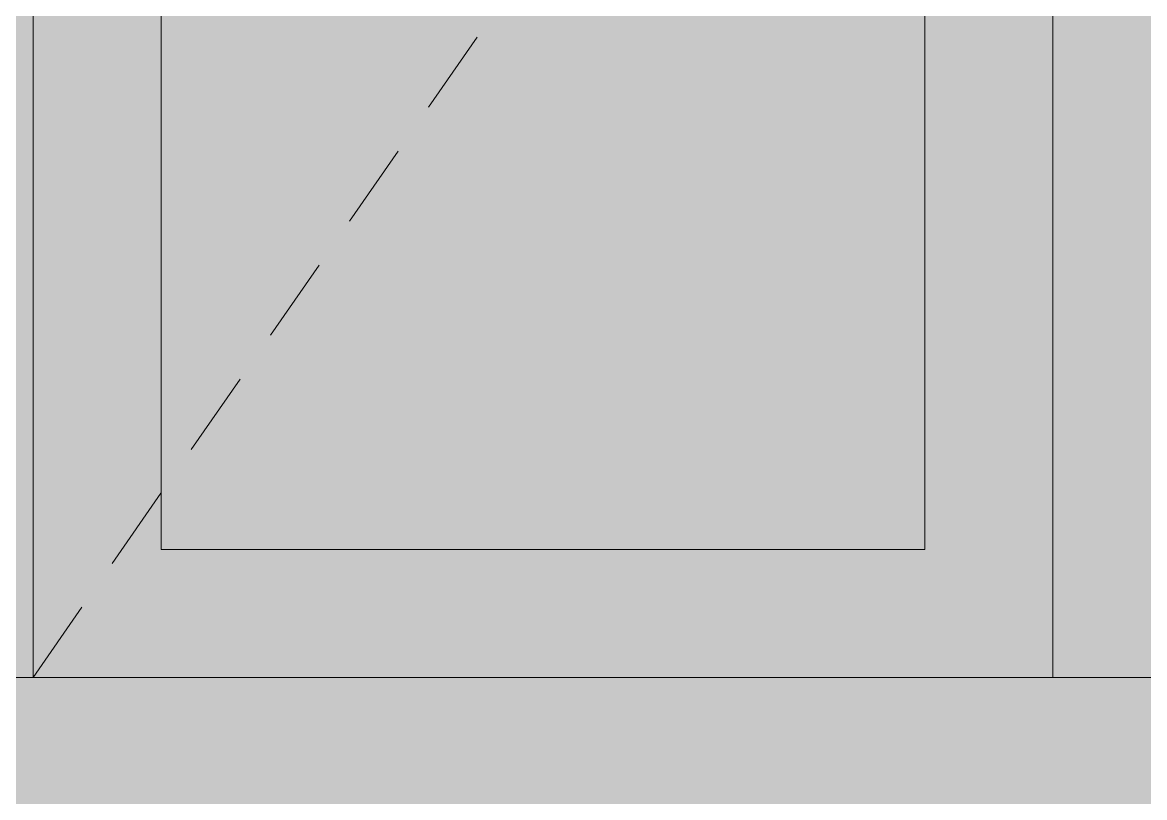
# Model space of a CAD drawing. Header units: millimetres. Extents: x 1499747 to 4341325, y -28481 to 441852.
# Drawn here: x 4138510 to 4139561, y 363716 to 364442 of the extents above; entities that cross this region are included whole.
import ezdxf

# ---------------------------------------------------------------- set-up
doc = ezdxf.new("R2010")
doc.units = ezdxf.units.MM
doc.header["$MEASUREMENT"] = 0
doc.layers.add('Чертеж и Рисунок', color=7, linetype='Continuous')

msp = doc.modelspace()

# ---------------------------------------------------------------- hatches: boundary and pattern name
at = {"layer": 'Чертеж и Рисунок', "linetype": 'Continuous', "lineweight": 0, "true_color": 0x2e2e2e}
for points in [[(4138500.3, 363828.4), (4138520.3, 363828.4), (4138520.3, 366583.4), (4138500.3, 366603.4)], [(4138520.3, 363828.4), (4138640.3, 363948.4), (4138640.3, 366463.4), (4138520.3, 366583.4)], [(4138520.3, 363828.4), (4139475.3, 363828.4), (4139355.3, 363948.4), (4138640.3, 363948.4)], [(4139475.3, 363828.4), (4140430.3, 363828.4), (4140310.3, 363948.4), (4139595.3, 363948.4)]]:
    msp.add_hatch(color=250, dxfattribs=at).paths.add_polyline_path(points)
h = msp.add_hatch(color=250, dxfattribs=at)
h.paths.add_polyline_path([(4139355.3, 366463.4), (4139355.3, 363948.4), (4139475.3, 363828.4), (4139475.3, 366583.4)])
h.paths.add_polyline_path([(4139398.3, 364978.4), (4139398.7, 364983.1), (4139399.9, 364987.7), (4139401.9, 364991.9), (4139404.6, 364995.8), (4139407.9, 364999.1), (4139411.8, 365001.8), (4139416, 365003.8), (4139420.6, 365005), (4139425.3, 365005.4), (4139430, 365005), (4139434.5, 365003.8), (4139438.8, 365001.8), (4139442.6, 364999.1), (4139446, 364995.8), (4139448.7, 364991.9), (4139450.6, 364987.7), (4139451.9, 364983.1), (4139452.3, 364978.4), (4139451.9, 364973.8), (4139450.6, 364969.2), (4139448.7, 364964.9), (4139446, 364961.1), (4139442.6, 364957.8), (4139438.8, 364955.1), (4139435.3, 364953.4), (4139435.3, 364703.5), (4139438.8, 364701.8), (4139442.6, 364699.1), (4139446, 364695.8), (4139448.7, 364691.9), (4139450.6, 364687.7), (4139451.9, 364683.1), (4139452.3, 364678.4), (4139451.9, 364673.8), (4139450.6, 364669.2), (4139448.7, 364664.9), (4139446, 364661.1), (4139442.6, 364657.8), (4139438.8, 364655.1), (4139434.5, 364653.1), (4139430, 364651.9), (4139425.3, 364651.4), (4139420.6, 364651.9), (4139416, 364653.1), (4139411.8, 364655.1), (4139407.9, 364657.8), (4139404.6, 364661.1), (4139401.9, 364664.9), (4139399.9, 364669.2), (4139398.7, 364673.8), (4139398.3, 364678.4), (4139398.7, 364683.1), (4139399.9, 364687.7), (4139401.9, 364691.9), (4139404.6, 364695.8), (4139407.9, 364699.1), (4139411.8, 364701.8), (4139415.3, 364703.5), (4139415.3, 364953.4), (4139411.8, 364955.1), (4139407.9, 364957.8), (4139404.6, 364961.1), (4139401.9, 364964.9), (4139399.9, 364969.2), (4139398.7, 364973.8)], flags=0)
h = msp.add_hatch(color=250, dxfattribs=at)
h.paths.add_polyline_path([(4139475.3, 366583.4), (4139475.3, 363828.4), (4139595.3, 363948.4), (4139595.3, 366463.4)])
h.paths.add_polyline_path([(4139498.3, 364678.4), (4139498.7, 364683.1), (4139499.9, 364687.7), (4139501.9, 364691.9), (4139504.6, 364695.8), (4139507.9, 364699.1), (4139511.8, 364701.8), (4139515.3, 364703.5), (4139515.3, 364953.4), (4139511.8, 364955.1), (4139507.9, 364957.8), (4139504.6, 364961.1), (4139501.9, 364964.9), (4139499.9, 364969.2), (4139498.7, 364973.8), (4139498.3, 364978.4), (4139498.7, 364983.1), (4139499.9, 364987.7), (4139501.9, 364991.9), (4139504.6, 364995.8), (4139507.9, 364999.1), (4139511.8, 365001.8), (4139516, 365003.8), (4139520.6, 365005), (4139525.3, 365005.4), (4139530, 365005), (4139534.5, 365003.8), (4139538.8, 365001.8), (4139542.6, 364999.1), (4139546, 364995.8), (4139548.7, 364991.9), (4139550.6, 364987.7), (4139551.9, 364983.1), (4139552.3, 364978.4), (4139551.9, 364973.8), (4139550.6, 364969.2), (4139548.7, 364964.9), (4139546, 364961.1), (4139542.6, 364957.8), (4139538.8, 364955.1), (4139535.3, 364953.4), (4139535.3, 364703.5), (4139538.8, 364701.8), (4139542.6, 364699.1), (4139546, 364695.8), (4139548.7, 364691.9), (4139550.6, 364687.7), (4139551.9, 364683.1), (4139552.3, 364678.4), (4139551.9, 364673.8), (4139550.6, 364669.2), (4139548.7, 364664.9), (4139546, 364661.1), (4139542.6, 364657.8), (4139538.8, 364655.1), (4139534.5, 364653.1), (4139530, 364651.9), (4139525.3, 364651.4), (4139520.6, 364651.9), (4139516, 364653.1), (4139511.8, 364655.1), (4139507.9, 364657.8), (4139504.6, 364661.1), (4139501.9, 364664.9), (4139499.9, 364669.2), (4139498.7, 364673.8)], flags=0)
at = {"layer": 'Чертеж и Рисунок', "linetype": 'Continuous', "lineweight": 0, "true_color": 0x84adf9}
msp.add_hatch(color=161, dxfattribs=at).paths.add_polyline_path([(4139355.3, 363948.4), (4139355.3, 366463.4), (4138640.3, 366463.4), (4138640.3, 363948.4)])
at = {"layer": 'Чертеж и Рисунок', "linetype": 'Continuous', "lineweight": 0, "true_color": 0x7f7f7f}
msp.add_hatch(color=8, dxfattribs=at).paths.add_polyline_path([(4138475.3, 363828.4), (4137412.7, 363828.4), (4137412.7, 363628.4), (4141537.8, 363628.4), (4141537.8, 363828.4), (4140475.3, 363828.4), (4140450.3, 363803.4), (4140450.3, 363828.4), (4138500.3, 363828.4), (4138500.3, 363803.4)])

# ---------------------------------------------------------------- linework, layer by layer
at = {"layer": 'Чертеж и Рисунок', "color": 7, "linetype": 'Continuous', "lineweight": 5}
for points in [[(4138520.3, 363828.4), (4138520.3, 366583.4)], [(4139475.3, 366583.4), (4139475.3, 363828.4)], [(4138640.3, 366463.4), (4138640.3, 363948.4)], [(4139355.3, 363948.4), (4139355.3, 366463.4)], [(4138640.3, 363948.4), (4139355.3, 363948.4)], [(4138520.3, 363828.4), (4138500.3, 363828.4)], [(4139475.3, 363828.4), (4138520.3, 363828.4)], [(4140430.3, 363828.4), (4139475.3, 363828.4)]]:
    msp.add_lwpolyline(points, dxfattribs=at)
at = {"layer": 'Чертеж и Рисунок', "color": 23, "linetype": 'Continuous', "lineweight": 5, "true_color": 0xbf8080}
for points in [[(4138890.6, 364362.6), (4138936.2, 364428.4)], [(4138816.5, 364255.8), (4138862.1, 364321.5)], [(4138742.5, 364149), (4138788.1, 364214.7)], [(4138668.4, 364042.1), (4138714, 364107.9)], [(4138594.3, 363935.3), (4138639.9, 364001)], [(4138520.3, 363828.4), (4138565.8, 363894.2)]]:
    msp.add_lwpolyline(points, dxfattribs=at)
at = {"layer": 'Чертеж и Рисунок', "color": 1, "linetype": 'Continuous', "lineweight": 0}
for points in [[(4138666.1, 363828.4), (4139195.2, 363828.4)], [(4139406.9, 363828.4), (4139548, 363828.4)]]:
    msp.add_lwpolyline(points, dxfattribs=at)

doc.saveas('drawing.dxf')
